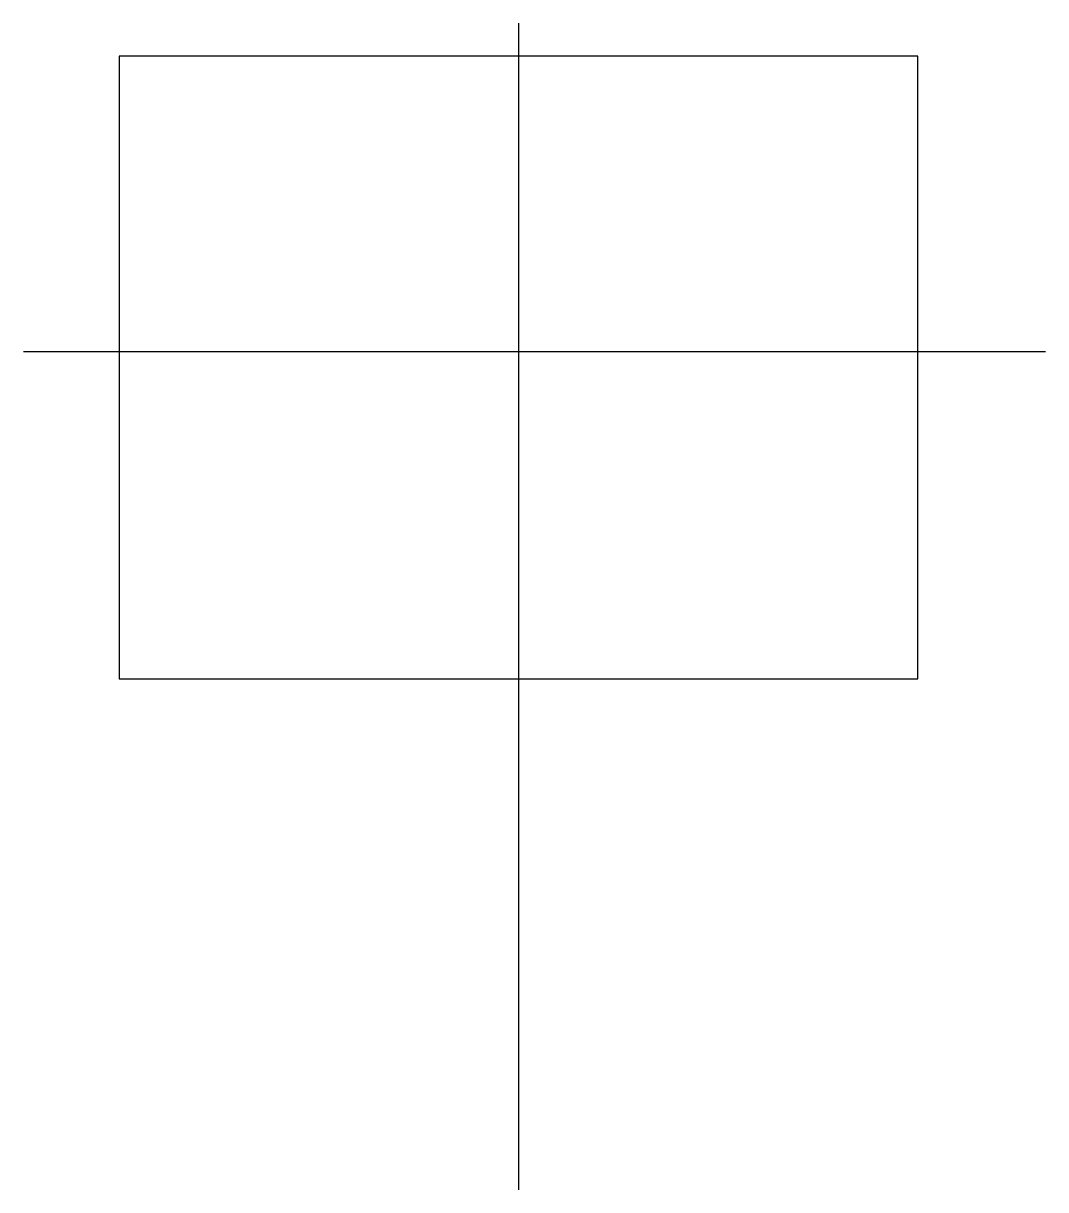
# Model space of a CAD drawing. Header units: millimetres. Extents: x -310 to 330, y -525 to 206.
import ezdxf

# ---------------------------------------------------------------- set-up
doc = ezdxf.new("R2010")
doc.units = ezdxf.units.MM
doc.layers.get('0').update_dxf_attribs({"linetype": 'CONTINUOUS'})

msp = doc.modelspace()

# ---------------------------------------------------------------- linework, layer by layer
for p, q in [((0, 205.57), (0, -525)), ((-310, 0), (330, 0))]:
    msp.add_line(p, q)
msp.add_lwpolyline([(250, 185), (-250, 185), (-250, -205), (250, -205)], close=True)

doc.saveas('drawing.dxf')
